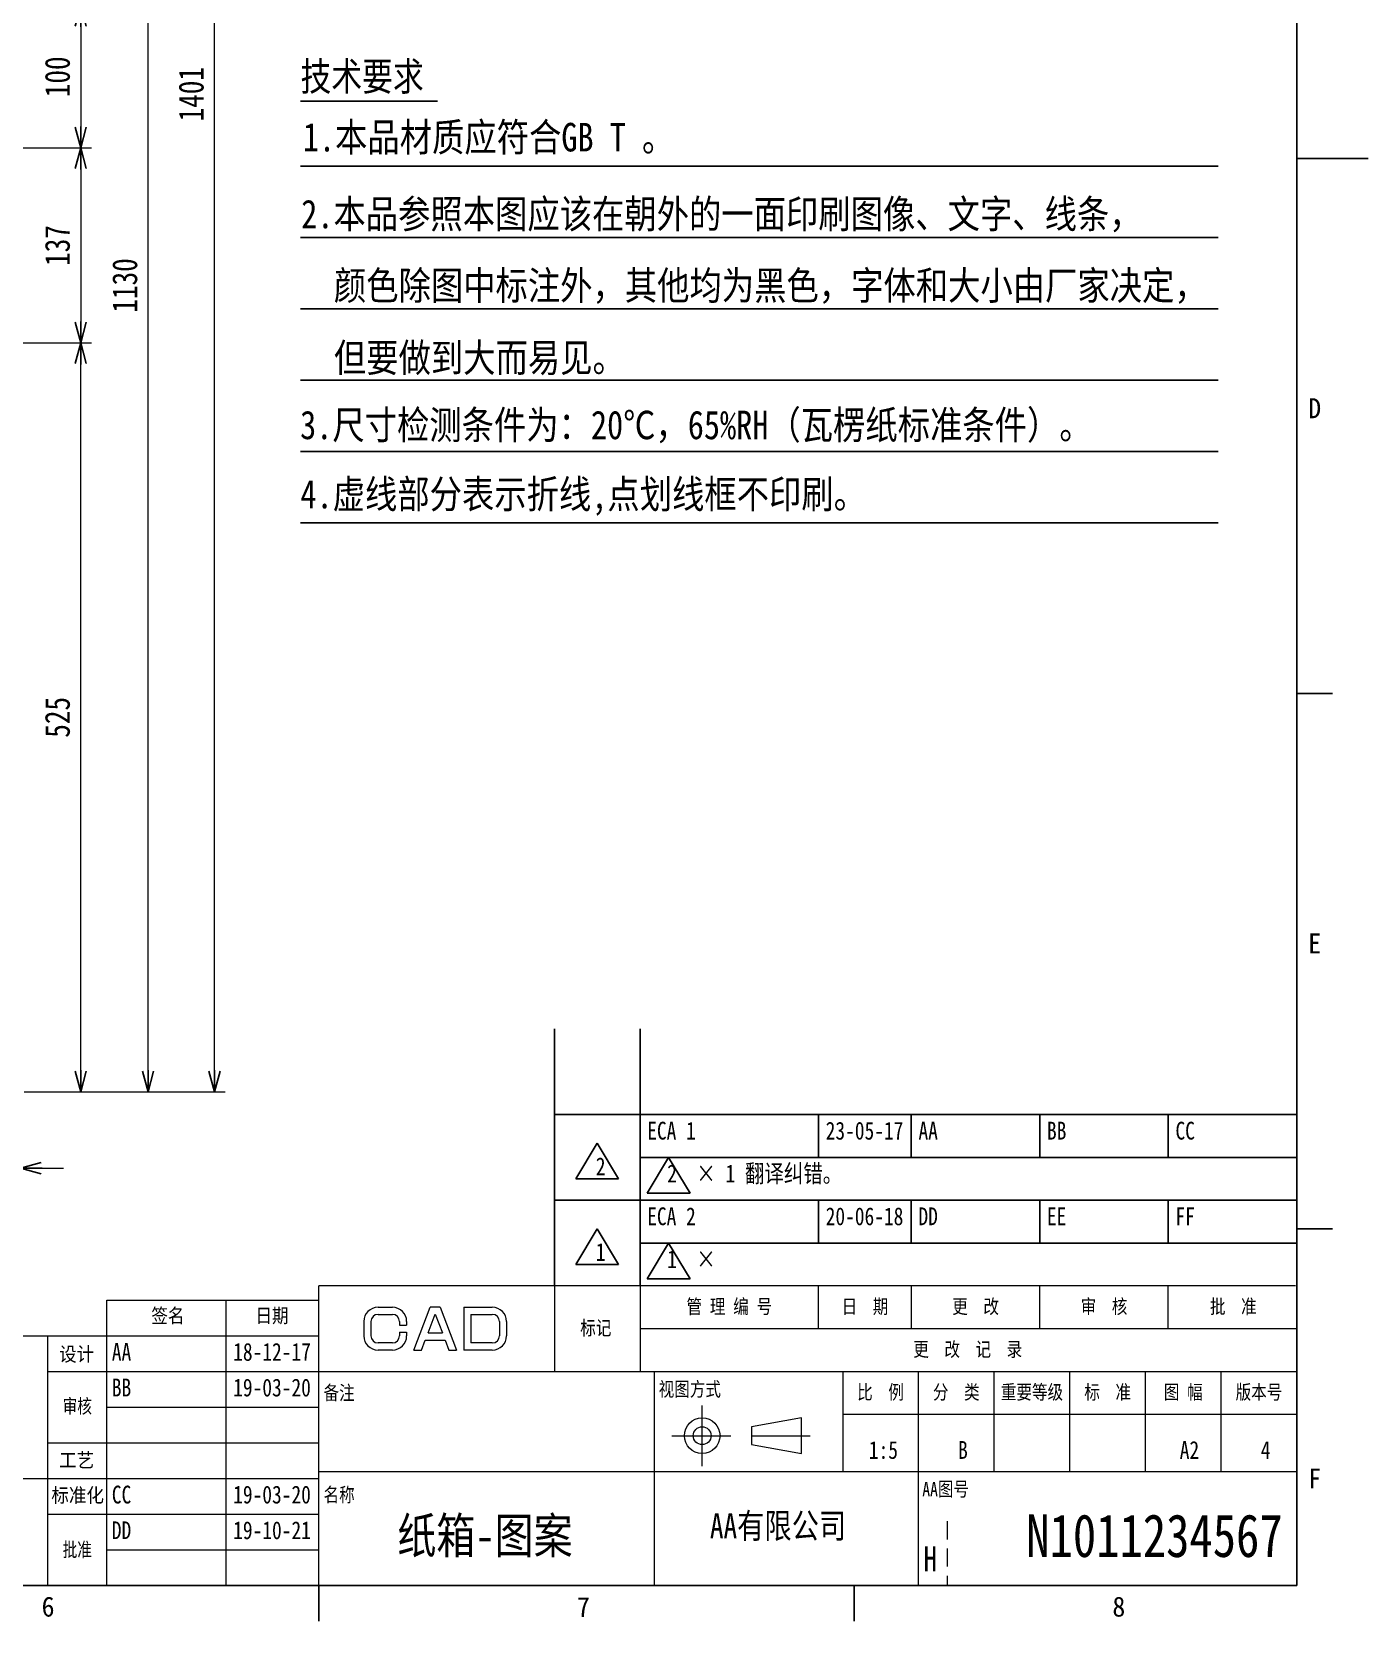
# Model space of a CAD drawing. Header units: millimetres. Extents: x -10 to 584, y -10 to 410.
# Drawn here: x 396.8 to 584, y -5 to 217.8 of the extents above; entities that cross this region are included whole.
import ezdxf

# ---------------------------------------------------------------- set-up
doc = ezdxf.new("R2010")
doc.units = ezdxf.units.MM
doc.header["$LTSCALE"] = 0.1
doc.linetypes.add('DASHED', pattern=[19.05, 12.7, -6.35])
doc.layers.get('0').update_dxf_attribs({"color": 2})
for name, color, linetype in [('HHLayerBG', 7, 'Continuous'), ('HHLayerFR', 7, 'Continuous'), ('HHLayerFR3', 7, 'Continuous'), ('M8-1', 2, 'Continuous'), ('M8-2', 2, 'Continuous')]:
    doc.layers.add(name, color=color, linetype=linetype)
doc.layers.add('HHLayerShuxinglan', color=4, linetype='Continuous', lineweight=18)
doc.styles.add('FS2312', font='', dxfattribs={"width": 0.8})
doc.styles.add('HANKAKU', font='')
doc.styles.get('FS2312').set_extended_font_data('SimSun')
doc.styles.get('HANKAKU').set_extended_font_data('SimSun')
doc.dimstyles.new('STANDARD$0', dxfattribs={"dimtxt": 3.5, "dimasz": 3, "dimexe": 1.5, "dimexo": 0.5, "dimgap": 1.5, "dimtad": 1, "dimdec": 0, "dimlfac": 5, "dimdsep": 46, "dimtxsty": 'FS2312', "dimblk1": 'OPEN', "dimblk2": 'OPEN', "dimsah": 1, "dimcen": 0, "dimclrd": 4, "dimclre": 4, "dimclrt": 4, "dimadec": 0, "dimazin": 0, "dimtfac": 1, "dimtdec": 0, "dimtmove": 1, "dimatfit": 0, "dimldrblk": 'OPEN', "dimfxl": 1, "dimtolj": 1, "dimtzin": 0, "dimlwd": 18, "dimlwe": 18, "dimarcsym": 1})

# ---------------------------------------------------------------- blocks, each defined once
blk = doc.blocks.new('_OPEN')
at = {"color": 0}
for p, q in [((0, 0), (-1, 0)), ((-0.966, 0.259), (0, 0)), ((0, 0), (-0.966, -0.259))]:
    blk.add_line(p, q, dxfattribs=at)
blk = doc.blocks.new('*D11')
at = {"color": 4, "lineweight": 18, "transparency": 16777216}
for p, q in [((351.92, 174.15), (405.14, 174.15)), ((403.64, 72.21), (403.64, 171.15)), ((395.72, 69.21), (405.14, 69.21))]:
    blk.add_line(p, q, dxfattribs=at)
at = {"layer": 'Defpoints', "color": 0, "transparency": 16777216}
for p in [(351.42, 174.15), (403.64, 174.15), (395.22, 69.21)]:
    blk.add_point(p, dxfattribs=at)
at = {"color": 4, "lineweight": 18, "transparency": 16777216, "xscale": 3, "yscale": 3, "zscale": 3}
for p, rotation in [((403.64, 174.15), 90), ((403.64, 69.21), 270)]:
    blk.add_blockref('_OPEN', p, dxfattribs=dict(at, rotation=rotation))
at = {"color": 4, "transparency": 16777216, "insert": (400.39, 121.68), "char_height": 3.5, "attachment_point": 5, "rotation": 90, "style": 'FS2312'}
blk.add_mtext('\\A1;525', dxfattribs=at)
blk = doc.blocks.new('*D16')
at = {"color": 4, "lineweight": 18, "transparency": 16777216}
for p, q in [((360.22, 221.43), (405.14, 221.43)), ((403.64, 218.43), (403.64, 204.48)), ((351.1, 201.48), (405.14, 201.48))]:
    blk.add_line(p, q, dxfattribs=at)
at = {"layer": 'Defpoints', "color": 0, "transparency": 16777216}
for p in [(359.72, 221.43), (350.6, 201.48), (403.64, 201.48)]:
    blk.add_point(p, dxfattribs=at)
at = {"color": 4, "lineweight": 18, "transparency": 16777216, "xscale": 3, "yscale": 3, "zscale": 3}
for p, rotation in [((403.64, 221.43), 90), ((403.64, 201.48), 270)]:
    blk.add_blockref('_OPEN', p, dxfattribs=dict(at, rotation=rotation))
at = {"color": 4, "transparency": 16777216, "insert": (400.39, 211.45), "char_height": 3.5, "attachment_point": 5, "rotation": 90, "style": 'FS2312'}
blk.add_mtext('\\A1;100', dxfattribs=at)
blk = doc.blocks.new('*D33')
at = {"color": 4, "lineweight": 18, "transparency": 16777216}
for p, q in [((351.42, 201.48), (405.14, 201.48)), ((403.64, 198.48), (403.64, 177.15)), ((351.42, 174.15), (405.14, 174.15))]:
    blk.add_line(p, q, dxfattribs=at)
at = {"layer": 'Defpoints', "color": 0, "transparency": 16777216}
for p in [(350.92, 201.48), (350.92, 174.15), (403.64, 174.15)]:
    blk.add_point(p, dxfattribs=at)
at = {"color": 4, "lineweight": 18, "transparency": 16777216, "xscale": 3, "yscale": 3, "zscale": 3}
for p, rotation in [((403.64, 201.48), 90), ((403.64, 174.15), 270)]:
    blk.add_blockref('_OPEN', p, dxfattribs=dict(at, rotation=rotation))
at = {"color": 4, "transparency": 16777216, "insert": (400.39, 187.81), "char_height": 3.5, "attachment_point": 5, "rotation": 90, "style": 'FS2312'}
blk.add_mtext('\\A1;137', dxfattribs=at)
blk = doc.blocks.new('*D19')
at = {"color": 4, "lineweight": 18, "transparency": 16777216}
for p, q in [((395.22, 68.71), (395.22, 56.99)), ((387.22, 66.21), (387.22, 56.99)), ((384.22, 58.49), (381.22, 58.49)), ((387.22, 58.49), (395.22, 58.49)), ((398.22, 58.49), (401.22, 58.49))]:
    blk.add_line(p, q, dxfattribs=at)
at = {"layer": 'Defpoints', "color": 0, "transparency": 16777216}
for p in [(395.22, 69.21), (387.22, 66.71), (395.22, 58.49)]:
    blk.add_point(p, dxfattribs=at)
at = {"color": 4, "lineweight": 18, "transparency": 16777216, "xscale": 3, "yscale": 3, "zscale": 3}
blk.add_blockref('_OPEN', (387.22, 58.49), dxfattribs=at)
at = {"color": 4, "lineweight": 18, "transparency": 16777216, "xscale": 3, "yscale": 3, "zscale": 3, "rotation": 180}
blk.add_blockref('_OPEN', (395.22, 58.49), dxfattribs=at)
at = {"color": 4, "transparency": 16777216, "insert": (391.22, 62.16), "char_height": 3.5, "attachment_point": 5, "style": 'FS2312'}
blk.add_mtext('\\A1;{\\fMS PGothic|b0|i0|c128|p17;(}40{\\fMS PGothic|b0|i0|c128|p17;)}', dxfattribs=at)
blk = doc.blocks.new('*D40')
at = {"color": 4, "lineweight": 18, "transparency": 16777216}
for p, q in [((395.72, 295.21), (414.58, 295.21)), ((413.08, 72.21), (413.08, 292.21)), ((395.72, 69.21), (414.58, 69.21))]:
    blk.add_line(p, q, dxfattribs=at)
at = {"layer": 'Defpoints', "color": 0, "transparency": 16777216}
for p in [(395.22, 295.21), (413.08, 295.21), (395.22, 69.21)]:
    blk.add_point(p, dxfattribs=at)
at = {"color": 4, "lineweight": 18, "transparency": 16777216, "xscale": 3, "yscale": 3, "zscale": 3}
for p, rotation in [((413.08, 295.21), 90), ((413.08, 69.21), 270)]:
    blk.add_blockref('_OPEN', p, dxfattribs=dict(at, rotation=rotation))
at = {"color": 4, "transparency": 16777216, "insert": (409.83, 182.21), "char_height": 3.5, "attachment_point": 5, "rotation": 90, "style": 'FS2312'}
blk.add_mtext('\\A1;1130', dxfattribs=at)
blk = doc.blocks.new('*D21')
at = {"color": 4, "lineweight": 18, "transparency": 16777216}
for p, q in [((407.98, 348.81), (423.88, 348.81)), ((422.38, 72.21), (422.38, 345.81)), ((407.98, 69.21), (423.88, 69.21))]:
    blk.add_line(p, q, dxfattribs=at)
at = {"layer": 'Defpoints', "color": 0, "transparency": 16777216}
for p in [(407.48, 348.81), (422.38, 348.81), (407.48, 69.21)]:
    blk.add_point(p, dxfattribs=at)
at = {"color": 4, "lineweight": 18, "transparency": 16777216, "xscale": 3, "yscale": 3, "zscale": 3}
for p, rotation in [((422.38, 348.81), 90), ((422.38, 69.21), 270)]:
    blk.add_blockref('_OPEN', p, dxfattribs=dict(at, rotation=rotation))
at = {"color": 4, "transparency": 16777216, "insert": (419.13, 209.01), "char_height": 3.5, "attachment_point": 5, "rotation": 90, "style": 'FS2312'}
blk.add_mtext('\\A1;1401', dxfattribs=at)
blk = doc.blocks.new('HHThirdView')
at = {"layer": 'HHLayerShuxinglan', "color": 154}
for p, q in [((6.701, 0.75), (6.7, 9.25)), ((2.45, 5), (10.701, 5)), ((13.601, 5), (21.851, 5))]:
    blk.add_line(p, q, dxfattribs=at)
at = {"layer": 'HHLayerShuxinglan', "color": 2}
for p, q in [((20.601, 7.5), (13.601, 6.25)), ((20.601, 2.5), (20.601, 7.5)), ((13.601, 6.25), (13.601, 3.75)), ((13.601, 3.75), (20.601, 2.5))]:
    blk.add_line(p, q, dxfattribs=at)
for radius in [2.5, 1.25]:
    blk.add_circle((6.701, 5), radius, dxfattribs=at)

msp = doc.modelspace()

# ---------------------------------------------------------------- linework, layer by layer
at = {"color": 114}
for p, q in [((574, 0), (574, 400)), ((0, 0), (574, 0))]:
    msp.add_line(p, q, dxfattribs=at)
at = {"color": 2}
for p, q in [((584, 200), (574, 200)), ((574, 125), (579, 125)), ((574, 50), (579, 50)), ((437, 0), (437, -5)), ((512, 0), (512, -5))]:
    msp.add_line(p, q, dxfattribs=at)
at = {"layer": 'HHLayerBG', "color": 154, "linetype": 'Continuous', "ltscale": 0.1}
for p, q in [((470, 66), (470, 78)), ((482, 66), (482, 78)), ((574, 66), (470, 66)), ((470, 54), (470, 66)), ((482, 54), (482, 66)), ((507, 60), (507, 66)), ((520, 60), (520, 66)), ((538, 60), (538, 66)), ((556, 60), (556, 66)), ((476, 62), (473, 57)), ((476, 62), (479, 57)), ((574, 60), (482, 60)), ((486, 60), (483, 55)), ((486, 60), (489, 55)), ((473, 57), (479, 57)), ((574, 54), (470, 54)), ((470, 42), (470, 54)), ((482, 42), (482, 54)), ((483, 55), (489, 55)), ((507, 48), (507, 54)), ((520, 48), (520, 54)), ((538, 48), (538, 54)), ((556, 48), (556, 54)), ((476, 50), (473, 45)), ((476, 50), (479, 45)), ((574, 48), (482, 48)), ((486, 48), (483, 43)), ((486, 48), (489, 43)), ((473, 45), (479, 45)), ((483, 43), (489, 43))]:
    msp.add_line(p, q, dxfattribs=at)
at = {"layer": 'HHLayerShuxinglan', "color": 154}
for p, q in [((573.801, 42), (436.999, 42)), ((436.999, 0), (436.999, 42)), ((470.001, 42), (470.001, 30)), ((482.001, 42), (482.001, 30)), ((507.001, 36), (507.001, 42)), ((520.001, 36), (520.001, 42)), ((538.001, 36), (538.001, 42)), ((556.001, 36), (556.001, 42)), ((407.307, 40), (436.999, 40)), ((407.307, 40), (436.999, 40)), ((407.307, 40), (436.999, 40)), ((407.307, 40), (436.999, 40)), ((407.307, 40), (436.999, 40)), ((407.307, 40), (436.999, 40)), ((407.307, 40), (436.999, 40)), ((407.307, 40), (436.999, 40)), ((407.307, 40), (436.999, 40)), ((407.307, 40), (436.999, 40)), ((407.307, 40), (436.999, 40)), ((407.307, 0), (407.307, 40)), ((423.999, 0), (423.999, 40)), ((445.301, 39), (447.301, 39)), ((445.301, 38), (447.301, 38)), ((450.301, 33), (452.609, 39)), ((452.295, 35.4), (453.301, 38.014)), ((453.993, 39), (452.609, 39)), ((453.301, 38.014), (454.307, 35.4)), ((453.993, 39), (456.301, 33)), ((457.301, 39), (457.301, 33)), ((457.301, 39), (461.301, 39)), ((458.301, 38), (458.301, 34)), ((458.301, 38), (461.301, 38)), ((443.301, 37), (443.301, 35)), ((444.301, 37), (444.301, 35)), ((448.301, 37), (448.301, 36.5)), ((448.301, 36.5), (449.301, 36.5)), ((449.301, 37), (449.301, 36.5)), ((462.301, 37), (462.301, 35)), ((463.301, 37), (463.301, 35)), ((574, 36), (482.001, 36)), ((384, 35), (436.999, 35)), ((399, 35), (399, 0)), ((406, 35), (436.999, 35)), ((406, 35), (436.999, 35)), ((447.301, 34), (445.301, 34)), ((448.301, 35.5), (449.301, 35.5)), ((448.301, 35.5), (448.301, 35)), ((449.301, 35.5), (449.301, 35)), ((451.372, 33), (451.911, 34.4)), ((451.911, 34.4), (454.691, 34.4)), ((452.295, 35.4), (454.307, 35.4)), ((454.691, 34.4), (455.23, 33)), ((461.301, 34), (458.301, 34)), ((447.301, 33), (445.301, 33)), ((450.301, 33), (451.372, 33)), ((455.23, 33), (456.301, 33)), ((461.301, 33), (457.301, 33)), ((399, 30), (436.999, 30)), ((407.307, 30), (436.999, 30)), ((436.999, 30), (574, 30)), ((484, 0), (484, 30)), ((510.4, 30), (510.4, 16)), ((521, 0), (521, 30)), ((531.6, 16), (531.6, 30)), ((542.2, 16), (542.2, 30)), ((552.8, 16), (552.8, 30)), ((563.4, 16), (563.4, 30)), ((407.307, 25), (436.999, 25)), ((510.4, 24), (574, 24)), ((550.551, 24), (562.55, 24)), ((399, 20), (436.999, 20)), ((407.307, 20), (436.999, 20)), ((436.999, 16), (574, 16)), ((384, 15), (399, 15)), ((399, 15), (436.999, 15)), ((399, 15), (436.999, 15)), ((399, 10), (436.999, 10)), ((407.307, 5), (436.999, 5)), ((407.307, 5), (436.999, 5))]:
    msp.add_line(p, q, dxfattribs=at)
at = {"layer": 'HHLayerShuxinglan', "color": 3, "linetype": 'DASHED', "ltscale": 2}
msp.add_line((525.001, 9), (525.001, 0), dxfattribs=at)
at = {"layer": 'HHLayerShuxinglan', "color": 154}
for centre, radius, start, end in [((445.301, 37), 2, 90, 180), ((445.301, 37), 1, 90, 180), ((447.301, 37), 2, 0, 90), ((447.301, 37), 1, 0, 90), ((461.301, 37), 2, 0, 90), ((461.301, 37), 1, 0, 90), ((445.301, 35), 2, 180, 270), ((445.301, 35), 1, 180, 270), ((447.301, 35), 1, 270, 0), ((447.301, 35), 2, 270, 0), ((461.301, 35), 2, 270, 0), ((461.301, 35), 1, 270, 0)]:
    msp.add_arc(centre, radius, start, end, dxfattribs=at)
at = {"layer": 'M8-1', "color": 154}
for p, q in [((434.42, 208.054), (453.604, 208.054)), ((434.42, 198.932), (562.964, 198.932)), ((434.42, 188.932), (562.964, 188.932)), ((562.964, 178.932), (434.42, 178.932)), ((562.964, 168.932), (434.42, 168.932)), ((562.964, 158.932), (434.42, 158.932)), ((562.964, 148.932), (434.42, 148.932))]:
    msp.add_line(p, q, dxfattribs=at)

# ---------------------------------------------------------------- block references
at = {"layer": 'HHLayerShuxinglan'}
msp.add_blockref('HHThirdView', (484, 16), dxfattribs=at)

# ---------------------------------------------------------------- texts
at = {"color": 154, "char_height": 2.8, "attachment_point": 7, "style": 'HANKAKU'}
for s, insert in [('{\\W0.95;D}', (575.6, 163.6)), ('{\\W0.95;E}', (575.6, 88.6)), ('{\\W0.95;F}', (575.6, 13.6)), ('{\\W0.95;6}', (398.165, -4.4)), ('{\\W0.95;7}', (473.165, -4.4)), ('{\\W0.95;8}', (548.165, -4.4))]:
    msp.add_mtext(s, dxfattribs=dict(at, insert=insert))
at = {"layer": 'HHLayerBG', "color": 2, "char_height": 2.5, "attachment_point": 1, "style": 'FS2312'}
for s, insert, width in [('ECA 1', (483, 65), 25), ('\\fSimSun;23-05-17', (508, 65), 31), ('AA', (521, 65), 18), ('BB', (539, 65), 18), ('CC', (557, 65), 18), ('\\fSimSun;2', (475.8, 60), 4.2), ('\\fSimSun;2  × 1 翻译纠错。', (485.8, 59), 89.2), ('ECA 2', (483, 53), 25), ('\\fSimSun;20-06-18', (508, 53), 31), ('DD', (521, 53), 18), ('EE', (539, 53), 18), ('FF', (557, 53), 18), ('\\fSimSun;1', (475.8, 48), 4.2), ('\\fSimSun;1  ×  ', (485.8, 47), 89.2)]:
    msp.add_mtext(s, dxfattribs=dict(at, insert=insert, width=width))
at = {"layer": 'HHLayerFR', "color": 2, "char_height": 2.5, "attachment_point": 1, "style": 'FS2312'}
for s, insert, width in [('AA', (408, 34), 17), ('\\fSimSun;18-12-17', (425, 34), 13), ('BB', (408, 29), 17), ('\\fSimSun;19-03-20', (425, 29), 13), ('CC', (408, 14), 17), ('\\fSimSun;19-03-20', (425, 14), 13)]:
    msp.add_mtext(s, dxfattribs=dict(at, insert=insert, width=width))
at = {"layer": 'HHLayerFR3', "color": 2, "char_height": 2.5, "attachment_point": 1, "style": 'FS2312'}
for s, insert, width in [('DD', (408, 9), 17), ('\\fSimSun;19-10-21', (425, 9), 13)]:
    msp.add_mtext(s, dxfattribs=dict(at, insert=insert, width=width))
at = {"layer": 'HHLayerShuxinglan', "lineweight": 0, "char_height": 2, "attachment_point": 5, "style": 'FS2312'}
for s, insert, width in [('{\\f宋体|b0|i0|c134|p2;\\C154;管 理 编 号}', (494.501, 39), 25), ('{\\f宋体|b0|i0|c134|p2;\\C154;日  期}', (513.501, 39), 10.6), ('{\\f宋体|b0|i0|c134|p2;\\C154;更  改}', (529.001, 39), 10.6), ('{\\f宋体|b0|i0|c134|p2;\\C154;审  核}', (547.001, 39), 10.6), ('{\\f宋体|b0|i0|c134|p2;\\C154;批  准}', (565.101, 39), 10.6), ('{\\f宋体|b0|i0|c134|p2;\\C154;标记}', (475.801, 36), 12), ('{\\f宋体|b0|i0|c134|p2;\\C154;更  改  记  录}', (527.901, 33), 92.199), ('{\\C154;比  例}', (515.684, 27), 10.6), ('{\\f宋体|b0|i0|c134|p2;\\C154;分  类}', (526.3, 27), 10.6), ('{\\f宋体|b0|i0|c134|p2;\\C154;重要等级}', (536.9, 27), 10.6), ('{\\f宋体|b0|i0|c134|p2;\\C154;标  准}', (547.5, 27), 10.6), ('{\\C154;图 幅}', (558.1, 27), 10.6), ('{\\C154;版本号}', (568.7, 27), 10.6)]:
    msp.add_mtext(s, dxfattribs=dict(at, insert=insert, width=width))
at = {"layer": 'HHLayerShuxinglan', "color": 154, "style": 'FS2312'}
for s, insert, char_height, attachment_point in [('{\\W0.85;签名}', (413.535, 36.6), 2, 7), ('{\\W0.85;日期}', (428.114, 36.6), 2, 7), ('\\W0.9;{\\f宋体|b0|i0|c134|p2;设计}', (400.617, 31.207), 2, 7), ('备注', (437.659, 25.8), 2, 7), ('视图方式', (484.6, 26.3), 2, 7), ('\\W0.75;{\\f宋体|b0|i0|c134|p2;审核}', (401.117, 23.921), 2, 7), ('{\\W0.9;工艺}', (400.617, 16.439), 2, 7), ('{\\W0.9;标准化}', (399.533, 11.439), 2, 7), ('名称', (437.659, 11.5), 2, 7), ('AA图号', (521.54, 12.3), 2, 7), ('AA有限公司', (501.331, 8.185), 3.5, 5), ('\\W0.75;{\\f宋体|b0|i0|c134|p2;批准}', (401.117, 3.816), 2, 7), ('{\\f宋体|b0|i0|c134|p2;H}', (521.69, 2), 3.5, 7)]:
    msp.add_mtext(s, dxfattribs=dict(at, insert=insert, char_height=char_height, attachment_point=attachment_point))
at = {"layer": 'HHLayerShuxinglan', "color": 2, "attachment_point": 1, "style": 'FS2312'}
for s, insert, char_height, width in [('\\fSimSun;1:5', (514.05, 20.25), 2.5, 10.6), ('\\fSimSun;B', (526.55, 20.25), 2.5, 10.6), ('\\fSimSun;A2', (557.6, 20.25), 2.5, 10.6), ('\\fSimSun;4', (568.95, 20.25), 2.5, 10.6), ('\\fSimSun;纸箱-图案', (448, 9.5), 5, 47), ('N1011234567', (536.1, 10), 6, 49)]:
    msp.add_mtext(s, dxfattribs=dict(at, insert=insert, char_height=char_height, width=width))
at = {"layer": 'M8-2', "color": 2, "insert": (434.43, 209.054), "char_height": 4, "attachment_point": 7}
msp.add_mtext('\\W0.83;技术要求  ', dxfattribs=at)
at = {"layer": 'M8-2', "color": 2, "char_height": 4, "attachment_point": 7, "style": 'FS2312'}
for s, insert in [('{\\W0.83;1.\\C256;本品材质应符合GB T 。}', (434.755, 200.515)), ('\\W0.83;2.本品参照本图应该在朝外的一面印刷图像、文字、线条，', (434.529, 189.643)), ('{\\W0.83;颜色除图中标注外，其他均为黑色，字体和大小由厂家决定，}', (439.109, 179.618)), ('{\\W0.83;但要做到大而易见。}', (439.109, 169.618)), ('\\W0.83;3.尺寸检测条件为：20℃，65%RH（瓦楞纸标准条件）。', (434.376, 160.079)), ('{\\W0.83;4.虚线部分表示折线,点划线框不印刷。             }', (434.42, 149.932))]:
    msp.add_mtext(s, dxfattribs=dict(at, insert=insert))

# ---------------------------------------------------------------- dimensions: what is measured, and where the dimension line sits
at = {"color": 6}
dim = msp.add_linear_dim(base=(422.38, 348.814), p1=(407.485, 69.214), p2=(407.485, 348.814), angle=90, text='1401', dimstyle='STANDARD$0', dxfattribs=at)
dim.commit()
dim.dimension.update_dxf_attribs({"geometry": '*D21', "text_midpoint": (419.13, 209.014)})
dim = msp.add_linear_dim(base=(413.079, 295.214), p1=(395.217, 69.214), p2=(395.217, 295.214), angle=90, text='1130', dimstyle='STANDARD$0', dxfattribs=at)
dim.commit()
dim.dimension.update_dxf_attribs({"geometry": '*D40', "text_midpoint": (413.079, 182.214), "dimtype": 160})
at = {"color": 4}
for base, p1, p2, picture, middle in [((403.642, 201.476), (359.717, 221.432), (350.603, 201.476), '*D16', (400.392, 211.454)), ((403.642, 174.153), (350.917, 201.476), (350.917, 174.153), '*D33', (400.392, 187.814)), ((403.642, 174.152), (395.217, 69.214), (351.417, 174.152), '*D11', (400.392, 121.683))]:
    dim = msp.add_linear_dim(base=base, p1=p1, p2=p2, angle=90, dimstyle='STANDARD$0', dxfattribs=at)
    dim.commit()
    dim.dimension.update_dxf_attribs({"geometry": picture, "text_midpoint": middle})
at = {"color": 2}
dim = msp.add_linear_dim(base=(395.217, 58.489), p1=(387.217, 66.714), p2=(395.217, 69.214), text='{\\fMS PGothic|b0|i0|c128|p17;(}<>{\\fMS PGothic|b0|i0|c128|p17;)}', dimstyle='STANDARD$0', dxfattribs=at)
dim.commit()
dim.dimension.update_dxf_attribs({"geometry": '*D19', "text_midpoint": (391.217, 58.489), "dimtype": 160})

doc.saveas('drawing.dxf')
